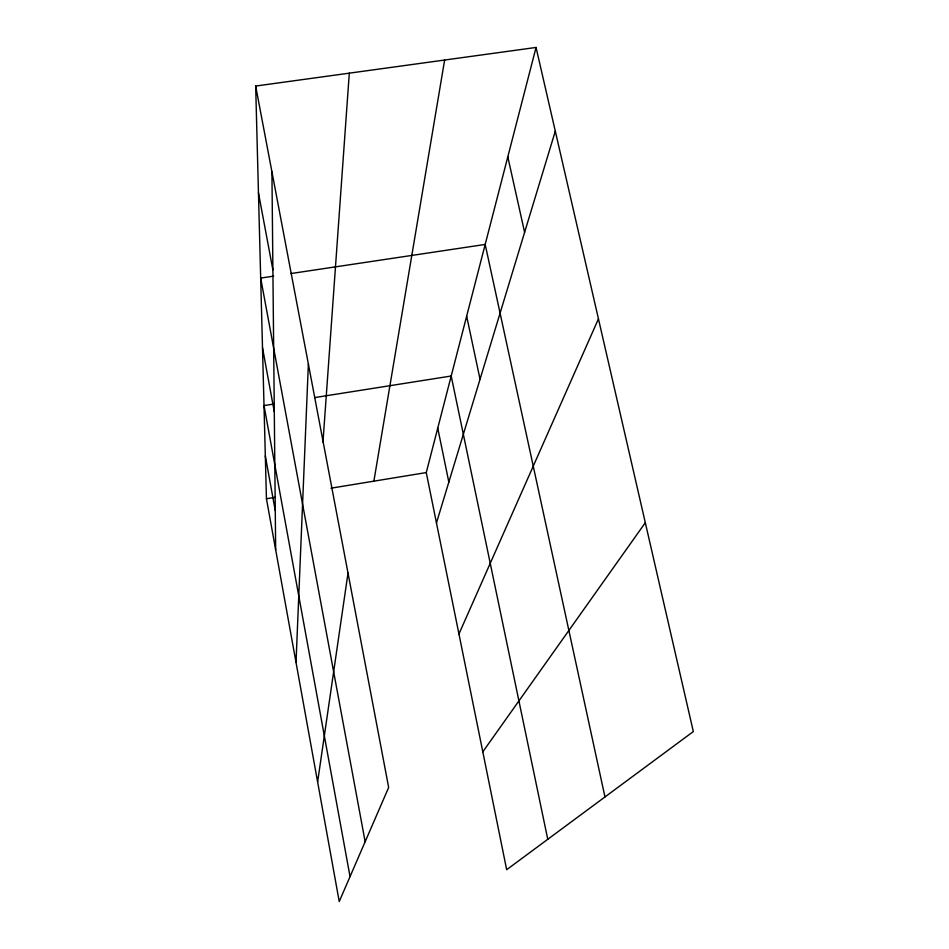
<?xml version="1.0" encoding="UTF-8"?>
<svg xmlns="http://www.w3.org/2000/svg" width="949" height="949" viewBox="0 0 949 949"><rect width="100%" height="100%" fill="white"/><g stroke="black" fill="none" stroke-linecap="round" stroke-linejoin="round"><path stroke-width="1.42" d="M296.017 662.402L308.378 364.025M322.957 442.281L349.303 73.156M317.618 781.952L348.01 573.054M373.882 481.155L444.63 60.036M536.055 47.45L693.328 731.56L506.671 869.711L426.267 472.578L536.055 47.45L255.672 86.051L266.444 498.759L339.232 901.55L388.663 787.456L255.672 86.051M436.457 522.923L555.295 131.176M458.948 633.979L598.451 318.852M482.804 751.833L645.308 522.697M266.444 498.759L275.044 497.347M330.987 488.189L426.267 472.578M274.142 403.989L264.012 405.579L350.039 876.615M314.688 397.584L451.202 376.018L547.763 839.307M273.632 276.135L260.678 278.081L365.151 841.727M290.892 273.549L485.188 244.439L604.964 796.958M507.81 156.834L524.607 232.339M466.659 316.183L480.04 379.268M437.75 428.106L448.841 482.128M258.46 192.849L272.897 269.955M262.493 347.678L274.297 411.854M265.317 455.888L275.281 510.704M271.924 171.757L275.661 549.803"/></g></svg>
